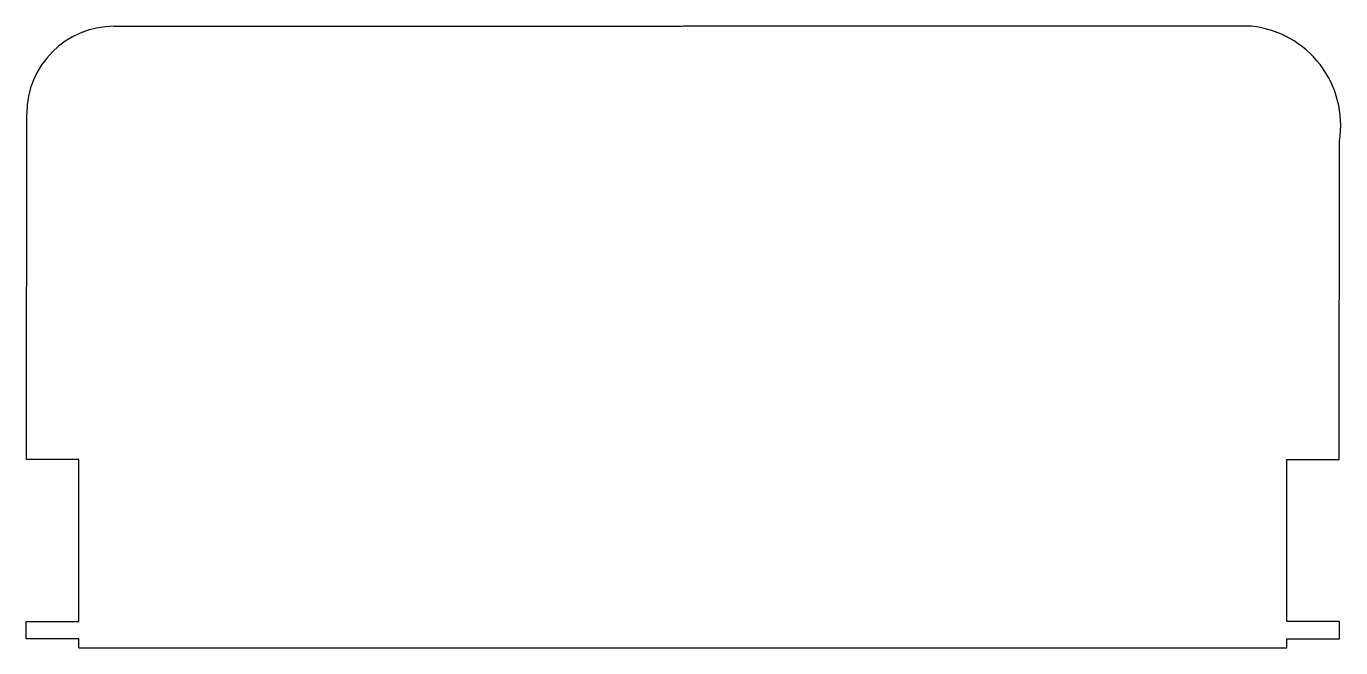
# Model space of a CAD drawing. Header units: millimetres. Extents: x -37.5 to 37.6, y 0 to 35.5.
import ezdxf

# ---------------------------------------------------------------- set-up
doc = ezdxf.new("R2010")
doc.units = ezdxf.units.MM
doc.layers.get('0').update_dxf_attribs({"linetype": 'CONTINUOUS'})

msp = doc.modelspace()

# ---------------------------------------------------------------- linework, layer by layer
for p, q in [((-32.496, 35.5), (-0.031, 35.5)), ((32.483, 35.5), (0, 35.5)), ((-37.511, 10.752), (-37.496, 30.504)), ((37.489, 10.75), (37.503, 28.96)), ((-34.511, 10.75), (-37.511, 10.752)), ((-34.518, 1.5), (-34.511, 10.75)), ((34.5, 10.75), (37.489, 10.75)), ((34.5, 1.5), (34.5, 10.75)), ((-37.519, 0.502), (-37.518, 1.502)), ((-37.518, 1.502), (-34.518, 1.5)), ((37.5, 1.5), (34.5, 1.5)), ((37.5, 0.5), (37.5, 1.5)), ((-34.519, 0.5), (-37.519, 0.502)), ((-34.519, 0), (-34.519, 0.5)), ((-34.519, 0), (34.5, 0)), ((34.5, 0.5), (37.5, 0.5)), ((34.5, 0), (34.5, 0.5))]:
    msp.add_line(p, q)
for centre, radius, start, end in [((-32.496, 30.5), 5, 90, 179.95692), ((31.888, 29.847), 5.684, -8.97312, 83.9875)]:
    msp.add_arc(centre, radius, start, end)

doc.saveas('drawing.dxf')
